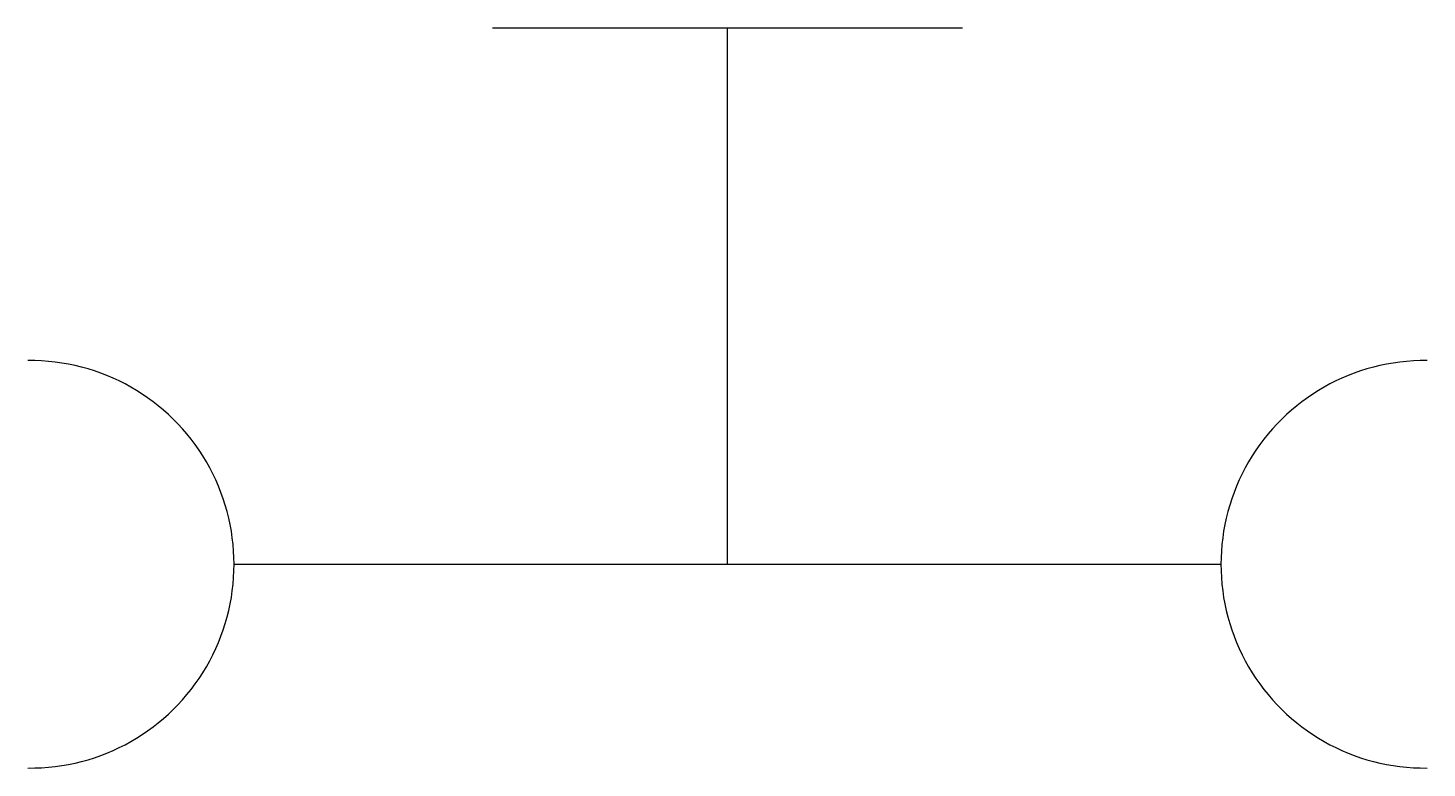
# Model space of a CAD drawing. Header units: metres. Extents: x 45866 to 46745, y -114884 to -114419.
import ezdxf

# ---------------------------------------------------------------- set-up
doc = ezdxf.new("R2010")
doc.units = ezdxf.units.M
doc.layers.add('DET1', color=1, linetype='Continuous')
doc.layers.add('G', color=3, linetype='Continuous')

msp = doc.modelspace()

# ---------------------------------------------------------------- linework, layer by layer
at = {"layer": 'DET1'}
for p, q in [((46157.85, -114419.16), (46453.09, -114419.16)), ((46305.47, -114756.16), (46305.47, -114419.16))]:
    msp.add_line(p, q, dxfattribs=at)
for centre, start, end in [((45867.5, -114756.16), 269.36, 90.64), ((46743.44, -114756.16), 89.36, 270.64)]:
    msp.add_arc(centre, 128.01, start, end, dxfattribs=at)
at = {"layer": 'G'}
msp.add_line((45995.5, -114756.16), (46615.44, -114756.16), dxfattribs=at)

doc.saveas('drawing.dxf')
